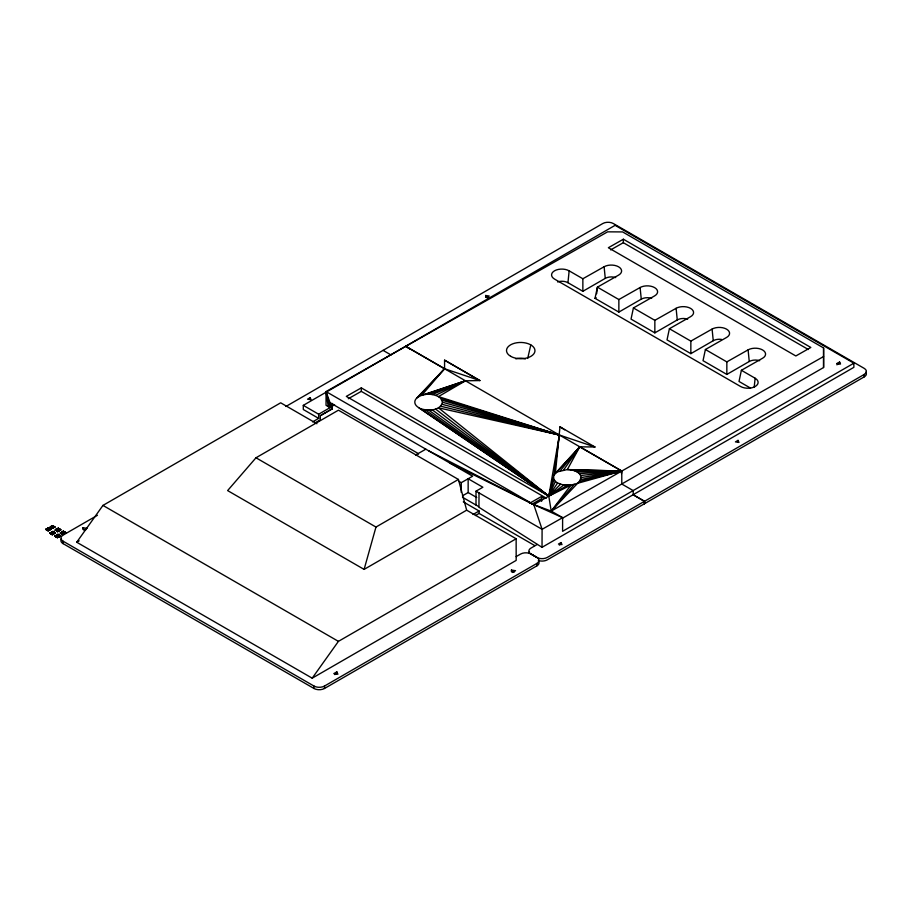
<?xml version="1.0" encoding="UTF-8"?>
<svg xmlns="http://www.w3.org/2000/svg" width="912" height="912" viewBox="0 0 912 912"><rect width="100%" height="100%" fill="white"/><g stroke="black" fill="none" stroke-linecap="round" stroke-linejoin="round"><path stroke-width="1.37" d="M45.828 529.416L47.561 529.108L45.782 529.541M46.854 529.063C44.688 528.379 50.525 531.65 46.375 529.188C46.181 528.265 50.377 530.818 47.732 529.313M46.592 528.835L49.202 530.339L48.188 530.773C44.745 529.519 47.287 529.051 46.957 529.051M47.561 529.108L48.359 529.655C49.225 531.81 45.988 529.177 47.698 530.191M47.401 530.294L48.439 530.157L46.056 529.234L48.074 530.841L49.043 530.157M48.097 528.379C45.646 526.213 54.013 530.75 47.914 528.128L49.453 528.014L47.515 528.299M47.857 528.401L50.08 529.678L49.453 529.348L50.878 528.914L49.966 529.712C46.672 527.945 54.56 530.203 48.849 527.957M50.24 529.576L49.009 528.162L48.085 528.379M48.598 527.74L50.992 529.108L50.08 529.678L48.917 528.732L49.282 529.382M48.895 528.755L48.29 528.344M48.792 528.23L50.81 529.051M50.035 533.383L53.067 531.571L55.062 532.859L52.315 534.318L50.149 533.315M50.08 529.678L50.878 528.914C48.917 529.667 51.722 528.527 49.898 528.379M50.912 533.839C50.513 532.312 49.533 533.429 51.163 533.132M50.445 533.246L51.049 533.132L50.468 533.315M50.787 528.971L49.02 528.173L50.183 529.291M51.619 534.25L52.201 534.751M51.46 534.352L50.855 533.976L52.451 534.352L50.149 533.235M53.147 534.136L50.89 532.642M52.862 531.411C57.182 535.88 51.072 529.234 53.512 532.654M54.093 526.897L52.041 525.985M53.968 532.597L54.31 533.246L54.446 532.688M53.398 526.395C50.057 524.89 58.664 528.835 52.394 525.722M56.897 536.131L55.199 536.039L56.248 536.621C50.707 533.554 64.57 540.098 57.844 534.546M55.86 535.709L55.176 536.176M57.171 537.328C53.819 534.683 60.477 537.008 56.533 537.1L56.042 536.666L57.524 537.419L55.153 536.017L57.49 537.305L57.49 536.461C51.197 535.139 64.923 539.266 55.723 535.629M56.191 529.667L58.311 528.379L60.454 529.644L57.65 531.536L55.871 530.191M56.578 537.043L57.524 537.282M56.533 530.602L57.65 531.536M57.707 531.662L60.876 529.804L57.547 531.571L57.137 530.932M56.624 536.872L57.513 537.567M55.028 536.347L57.992 534.455L59.85 535.743L57.73 535.082L57.969 534.421L54.914 536.347M59.166 535.868L59.371 536.165M60.329 533.041L63.532 531.377L65.539 532.665L63.236 531.422M61.4 533.702L62.723 534.455L60.158 533.11L63.452 531.24L65.938 532.699L62.768 534.58L61.321 533.782M62.062 533.896L62.666 534.432M65.698 532.642L62.734 534.272L62.894 533.338L60.591 532.927L62.917 534.443M478.948 507.266L542.024 547.325L853.871 367.342L853.871 363.193L615.11 225.332L303.297 405.361L303.297 409.511L318.664 418.38L318.664 414.23L330.053 407.641L330.019 402.591L326.04 391.567L607.609 231.842L622.611 231.922L823.582 347.951L823.582 367.525L562.544 518.187M310.148 399.171L310.148 397.678L307.549 399.182L311.095 399.73L310.148 397.678M320.306 415.701L332.025 408.941L320.306 415.701L320.306 419.851L314.788 423.043M461.255 492.377L461.255 482.676L458.793 481.251M462.407 495.866L468.152 492.548L468.152 478.754L482.87 487.247L476.018 491.169L476.007 505.043L478.948 506.753L479.017 492.902M534.694 545.547L479.096 513.422L479.096 510.994L463.296 501.874M541.637 501.292L541.637 496.424L529.507 503.31M561.062 542.549L562.009 544.601L558.463 544.042L561.062 542.549L561.062 544.133L559.33 545.137M615.668 277.579A8.607 4.97 0 0 0 605.272 278.365L582.859 291.304L582.859 278.764L569.145 270.841A10.294 5.894 0.4 0 0 554.576 270.773A10.294 5.894 0.4 0 0 554.576 279.106L740.555 386.483A10.294 5.894 0.4 0 0 755.113 386.551A10.294 5.894 0.4 0 0 755.113 378.218L741.388 370.295L739.016 381.455L750.485 388.079M618.86 312.086L618.86 299.546L597.406 287.166L595.023 298.327L618.86 312.086L641.273 299.147A8.607 4.97 0 0 1 651.658 298.361M654.85 332.869L654.85 320.329L633.407 307.948L631.036 319.109L654.85 332.869L677.263 319.93A8.607 4.97 0 0 1 687.659 319.143M690.851 353.651L690.851 341.111L669.397 328.73L667.025 339.891L690.851 353.651L713.252 340.712A8.607 4.97 0 0 1 721.574 339.424M726.841 374.433L726.841 361.893L705.398 349.513L703.027 360.673L726.841 374.433L749.254 361.494A8.607 4.97 0 0 1 759.65 360.707M823.582 367.525L823.582 347.951M55.951 535.572L57.969 534.421L60.534 535.789L57.262 537.681L56.156 536.735M58.562 531.012L56.065 529.587M542.024 547.325L542.093 529.325L533.782 504.621L346.309 396.389L361.323 387.874L548.796 496.117L551.213 511.096L562.613 517.663L562.59 531.308L853.871 363.193M57.16 537.145L56.761 536.997M57.57 531.183L60.454 529.747M62.164 534.022C64.638 534.523 60.112 531.491 62.894 534.329M61.355 532.448L60.557 532.904L62.78 534.261M51.129 533.873L50.297 533.144M50.616 526.817L52.691 525.677L50.513 526.748M52.679 526.053L50.285 526.817L51.277 527.296M51.129 527.296L52.041 527.831M52.531 525.791L50.411 526.885M53.067 531.571L49.864 533.281M54.788 532.779L52.269 534.466M58.254 528.299C50.958 529.587 60.956 532.448 55.689 530.032M55.666 530.054C56.51 529.359 58.322 530.704 57.98 531.035M57.752 531.08L55.849 529.94L56.544 530.191M60.876 529.769L58.368 528.299L60.34 529.541M60.933 533.121L61.298 532.528L62.894 533.338L62.586 534.044M62.711 534.022L63.099 533.452M63.327 531.217C67.784 535.093 62.928 529.051 61.378 532.483M348.293 398.726L361.289 391.362L361.323 387.874M610.641 249.899L623.329 242.695L623.363 239.218L810.836 347.461L795.834 355.965L608.361 247.733L623.363 239.218M48.268 528.094C51.893 530.51 49.533 527.763 48.826 528.31C46.375 528.128 50.468 528.253 48.895 527.717M633.19 494.76L644.499 501.304L644.499 503.72L644.499 501.304L633.179 494.76L633.19 490.599L621.779 484.021L621.779 471.048L579.793 446.812L555.374 473.465L579.793 446.812L594.977 446.994L559.979 426.816L555.374 473.465L553.994 475.357L548.796 496.117L533.782 504.621L450.186 463.25M52.52 531.89L54.31 533.064M53.979 527.159C54.013 526.133 49.157 525.597 53.74 526.589M52.52 532.072L54.412 532.996M59.782 530.066L57.787 528.96L58.402 528.914M57.581 534.82L59.451 536.074L57.445 535.082M62.974 531.81L64.843 532.996L62.86 531.696M582.859 291.304L567.959 282.697L569.145 270.841M754.19 387.429L755.113 378.218M46.079 529.348L48.359 529.655C44.129 528.47 51.026 531.639 47.686 529.553M52.645 526.281L53.363 526.691M52.793 532.232L53.386 532.175M53.74 532.597L53.5 532.574M58.402 535.139L58.072 534.774M64.934 532.597L62.86 531.89M52.668 527.991L55.096 527.033L52.691 525.836M58.436 530.921L57.821 531.263M621.482 473.681L621.779 471.048L405.806 346.366L410.525 349.342M596.642 293.732L597.406 287.166L618.61 275.116A10.26 5.871 0.4 0 0 618.598 266.817A10.26 5.871 0.4 0 0 604.109 266.737L582.859 278.764M330.212 407.55L330.144 405.236A4.241 2.451 60.1 0 1 332.264 404.005L417.001 452.808A4.241 2.451 60 0 1 418.505 454.142M331.341 408.964L332.025 408.941L332.413 403.446M57.855 528.766L59.782 529.986L58.277 528.869M50.171 529.313L49.1 527.9L50.308 529.199M57.467 536.826L56.134 536.233L57.49 536.461C53.785 535.469 59.508 537.544 56.624 537.248L55.917 536.906M553.994 475.357L559.387 435.024L438.444 396.606C431.707 393.22 422.655 393.232 416.659 398.145A13.851 7.923 0.4 0 0 418.859 407.732L548.796 496.117L570.923 485.138L621.79 471.048L567.344 469.555L557.574 471.835M58.083 534.991L58.026 534.341L60.534 535.811M418.859 407.732L548.796 496.117L559.387 435.024L440.644 398.259L438.444 396.606L465.451 380.794L479.906 380.578L444.566 360.149L444.566 368.733L421.72 395.272L465.451 380.794L435.571 395.341M527.695 358.45L530.795 344.896M58.037 530.818L55.849 529.94M58.026 537.054L57.239 537.225L60.295 535.72M62.928 534.295L60.591 532.927L62.894 533.338L61.948 532.813M63.133 533.782L63.43 533.759M421.72 408.998C428.663 411.061 440.371 410.719 442.502 402.238L440.644 398.259M428.857 450.927L533.782 504.621L551.213 511.096L579.325 481.49L581.183 477.546C580.203 471.356 572.633 469.737 567.344 469.555L579.793 446.812L560.435 470.592M50.263 528.766L48.872 528.162M58.949 535.743L59.155 535.401M458.417 479.45L338.443 410.183L255.987 457.778L227.624 490.588L364.105 569.396L375.972 527.056L458.417 479.45L466.659 510.184L516.146 538.764L516.169 560.413L312.189 678.175L76.722 542.23L102.953 505.419L280.679 402.808L316.897 423.727M50.183 529.028L49.043 528.287L50.263 529.051M62.814 534.101C61.104 532.277 63.304 535.378 65.516 532.676M425.06 409.807L548.796 496.117L553.994 479.461L553.516 477.409M61.583 532.927L60.91 532.87L62.791 533.953L60.728 533.007M428.651 410.092L548.796 496.117L555.374 481.376L553.994 479.461M57.49 536.461L56.362 535.914M57.456 536.963L55.199 536.039L56.43 536.723M432.231 409.841L548.796 496.117L557.574 483.029L563.764 485.104L570.923 485.138L551.213 511.096L823.582 356.535M47.025 529.541L48.963 529.952L47.39 529.302M58.026 530.533L56.681 530.111M563.764 469.817L579.793 446.812M312.189 678.175L338.42 641.364L516.146 538.764M46.957 529.268L47.766 529.336L46.375 529.188M56.042 536.199L55.507 535.982L57.673 536.826M551.213 511.096L574.264 484.363M418.859 396.515L444.566 368.733L479.906 380.578L444.566 360.172M416.659 398.145L444.566 368.733L405.829 346.355M57.581 537.02L56.259 536.233M62.905 533.828L61.72 533.075M435.571 409.066L548.796 496.117L560.435 484.295M594.977 446.994L559.387 435.024L438.444 407.824L548.796 496.117L563.764 485.104M51.517 533.976L50.263 533.201M332.002 404.951L330.041 406.079M45.885 529.541L46.922 528.846M52.657 528.173L54.959 526.976M55.085 530.146L58.379 528.31M51.688 534.215L52.201 534.649L55.472 532.95L52.303 534.774M56.966 531.206L57.604 531.536M62.609 534.489L65.801 532.688M57.365 537.704L60.431 535.732M97.447 515.28L63.076 535.127A7.421 4.286 0 0 0 63.076 541.192L63.076 543.62L313.99 688.48A7.421 4.286 0 0 0 324.49 688.48L536.86 565.873A7.421 4.286 0 0 0 538.468 561.199M285.901 406.478L602.809 223.52A7.421 4.286 0 0 1 613.309 223.52L864.223 368.38A7.421 4.286 0 0 1 864.223 374.444L864.223 376.873L547.314 559.831A7.421 4.286 0 0 1 538.354 560.515M76.722 542.23L79.184 540.816M330.919 406.877L334.613 404.746M312.588 421.891L318.664 418.38M364.105 569.396L466.659 510.184M473.009 514.505L479.096 510.994M475.448 515.519L479.096 513.422M548.796 496.117L567.344 485.389M836.977 363.512L839.576 362.007L840.533 364.059L836.977 363.512L836.977 364.868M837.843 364.367L839.576 363.364L839.576 362.007M516.169 556.594L520.592 554.051A7.421 4.286 0 0 1 531.092 554.051L536.86 557.38A7.421 4.286 0 0 1 536.86 563.445L536.86 565.873M537.122 544.51L530.408 548.443A7.421 4.286 0 0 0 530.408 553.652L536.815 557.414A7.421 4.298 -0.1 0 0 547.314 557.414L864.223 374.444M336.824 671.87L333.815 673.603L337.919 674.242L336.824 671.87L336.824 673.432L334.818 674.584M738.036 440.371L735.448 441.875L738.994 442.423L738.036 440.371L738.036 442.092M63.076 541.192L313.99 686.052A7.421 4.286 0 0 0 324.49 686.052L536.86 563.445M531.046 554.074L536.815 557.414M57.946 534.637L60.044 535.64M633.407 307.948L654.611 295.898A10.26 5.871 0.4 0 0 654.599 287.599A10.26 5.871 0.4 0 0 640.099 287.519L618.86 299.546M415.587 455.02L425.836 449.183M669.397 328.73L690.601 316.669A10.26 5.871 0.4 0 0 690.589 308.381A10.26 5.871 0.4 0 0 676.1 308.302L654.85 320.329M461.255 482.676L472.644 476.201L326.04 391.567L326.051 405.327L330.053 407.641L326.04 391.567L328.24 406.592M705.398 349.513L726.59 337.451A10.26 5.871 0.4 0 0 726.59 329.164A10.26 5.871 0.4 0 0 712.09 329.084L690.851 341.111M741.388 370.295L762.592 358.234A10.26 5.871 0.4 0 0 762.58 349.946A10.26 5.871 0.4 0 0 748.091 349.866L726.841 361.893M531.935 504.188L541.637 498.682M58.3 534.979L59.018 535.401M48.803 527.797L47.948 528.139M595.023 298.327L596.174 297.677M48.473 530.157L47.071 529.427L48.359 529.655M57.604 536.951L56.202 536.279M48.382 530.18L47.093 529.439M432.231 394.531L465.451 380.794L425.06 394.497M428.651 394.246L465.451 380.794M579.325 481.49L621.79 471.048L570.923 469.851M580.705 479.598L621.79 471.048L574.264 470.66M581.183 477.546L621.79 471.048L577.125 471.926M580.705 475.494L621.79 471.048L579.325 473.579M57.98 530.955L56.59 530.157M48.53 530.02L48.199 530.59L48.473 529.997M49.453 528.037L49.943 528.584M58.322 528.413L55.085 530.191M485.663 295.488L489.208 296.035L486.609 297.529L485.663 295.488L485.663 297.232L488.023 297.597M511.427 570.068L515.531 570.695L512.533 572.428L511.427 570.068L511.427 571.676L514.163 572.098M82.958 527.706L87.05 528.344L84.052 530.077L82.958 527.706L82.958 529.45L85.694 529.872M55.199 532.813L52.964 531.411L49.852 533.429M440.644 406.193L559.387 435.024L442.024 400.186M51.163 533.315L50.445 533.064M442.024 404.29L559.387 435.024L442.502 402.238M533.782 504.621L562.613 517.663L542.093 529.325L476.018 491.169M623.329 242.695L808.34 349.513M383.086 350.368L391.02 354.95M361.289 391.362L546.299 498.169M541.637 496.424L544.795 498.248M468.152 492.548L476.737 497.507M303.297 405.361L318.664 414.23M462.487 497.245L476.007 505.043M255.987 457.778L375.972 527.056M102.953 505.419L338.42 641.364M58.174 528.504L60.454 529.69M52.896 528.299L50.434 526.897M52.896 528.322L52.28 527.786M55.472 532.893L53.067 531.742M52.771 531.616L55.051 532.847M47.116 529.815L46.398 529.439M46.786 530.1L47.39 530.476M330.019 402.591L333.051 404.347M58.277 528.561L60.192 529.701M559.979 426.816L564.642 429.803M555.374 481.376L557.574 483.029M331.592 406.171L332.025 408.941L331.694 405.122M748.091 349.866L749.254 361.494M712.09 329.084L713.252 340.712M676.1 308.302L677.263 319.93M640.099 287.519L641.273 299.147M604.109 266.737L605.272 278.365M324.49 686.052L324.49 688.48M313.99 686.052L313.99 688.48M564.779 485.241A9.542 5.461 0.4 0 1 569.726 485.264M426.086 409.933A9.542 5.461 0.4 0 1 431.023 409.955M528.926 552.923A7.421 4.286 0 0 1 529.427 551.84M564.779 485.583A9.542 5.461 0.4 0 1 569.715 485.606M515.861 358.883A9.542 5.461 0.4 0 1 525.403 358.929M865.83 372.199A7.421 4.286 0 0 1 864.223 376.873M557.563 281.911A8.607 4.97 0 0 1 567.959 282.697M63.076 543.62A7.421 4.286 0 0 1 61.469 538.946M62.939 533.839L61.583 533.087L62.996 533.862M510.674 356.307A14.227 8.14 0.4 0 0 534.478 352.773A14.227 8.14 0.4 0 0 517.047 342.718A14.227 8.14 0.4 0 0 510.674 356.307"/></g></svg>
